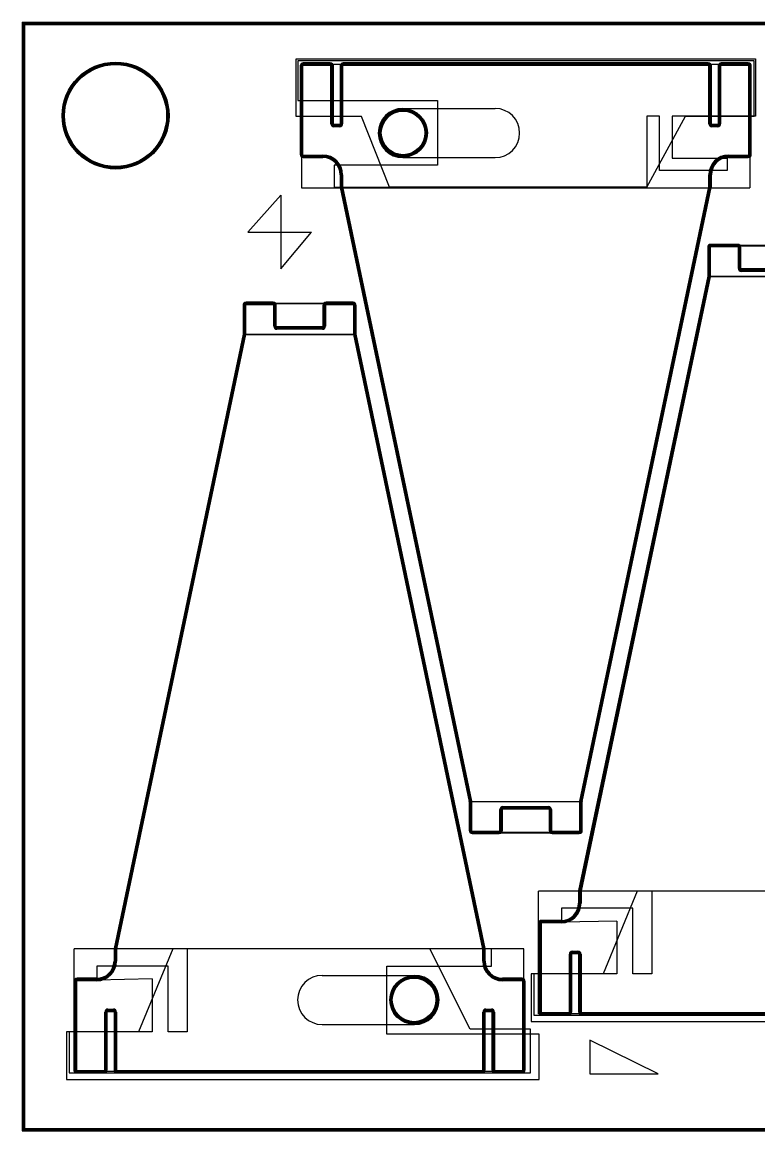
# Model space of a CAD drawing. Header units: millimetres. Extents: x 10 to 38, y 9.1 to 27.1.
# Drawn here: x 10 to 21.99, y 9.06 to 27.1 of the extents above; entities that cross this region are included whole.
import ezdxf

# ---------------------------------------------------------------- set-up
doc = ezdxf.new("R2010")
doc.units = ezdxf.units.MM
for name, color, linetype in [('CARBON', 5, 'Continuous'), ('COPPER_A', 6, 'Continuous'), ('COPPER_B', 211, 'Continuous'), ('HOLES', 30, 'Continuous'), ('MARKERS', 1, 'Continuous'), ('OUTLINE', 17, 'Continuous'), ('PZT', 3, 'Continuous'), ('PZT_A', 100, 'Continuous'), ('PZT_RASTER', 116, 'Continuous')]:
    doc.layers.add(name, color=color, linetype=linetype)

msp = doc.modelspace()

# ---------------------------------------------------------------- linework, layer by layer
at = {"layer": 'CARBON'}
for p, q in [((16.194, 25.694), (17.694, 25.694)), ((16.194, 24.894), (17.694, 24.894)), ((14.882, 11.587), (16.382, 11.587)), ((14.882, 10.787), (16.382, 10.787))]:
    msp.add_line(p, q, dxfattribs=at)
for centre, start, end in [((16.194, 25.294), 90, 270), ((17.694, 25.294), 270, 90), ((14.882, 11.187), 90, 270), ((16.382, 11.187), 270, 90)]:
    msp.add_arc(centre, 0.4, start, end, dxfattribs=at)
at = {"layer": 'COPPER_A'}
for p, q in [((21.909, 26.47), (14.485, 26.47)), ((14.485, 26.47), (14.485, 25.822)), ((21.909, 25.571), (21.909, 26.47)), ((14.485, 25.822), (16.758, 25.822)), ((16.758, 25.822), (16.758, 24.771)), ((20.161, 24.412), (20.793, 25.571)), ((20.793, 25.571), (21.909, 25.571)), ((16.758, 24.771), (15.074, 24.771)), ((15.074, 24.771), (15.074, 24.412)), ((15.074, 24.412), (20.161, 24.412)), ((21.172, 23.468), (22.971, 23.468)), ((21.172, 23.468), (21.172, 22.963)), ((21.172, 22.963), (22.971, 22.963)), ((13.613, 22.527), (15.412, 22.527)), ((13.613, 22.527), (13.613, 22.021)), ((15.412, 22.527), (15.412, 22.021)), ((13.613, 22.021), (15.412, 22.021)), ((17.292, 14.418), (19.091, 14.418)), ((17.292, 14.418), (17.292, 13.916)), ((19.091, 14.418), (19.091, 13.916)), ((17.292, 13.916), (19.091, 13.916)), ((20.008, 12.959), (19.453, 11.611)), ((25.193, 12.959), (20.008, 12.959)), ((12.449, 12.017), (11.894, 10.669)), ((17.634, 12.017), (12.449, 12.017)), ((17.634, 11.738), (17.634, 12.017)), ((15.932, 10.629), (15.932, 11.738)), ((15.932, 11.738), (17.634, 11.738)), ((19.453, 11.611), (18.281, 11.611)), ((18.281, 11.611), (18.281, 10.837)), ((18.281, 10.837), (25.969, 10.837)), ((11.894, 10.669), (10.722, 10.669)), ((10.722, 10.669), (10.722, 9.895)), ((18.41, 10.629), (15.932, 10.629)), ((18.41, 9.895), (18.41, 10.629)), ((10.722, 9.895), (18.41, 9.895))]:
    msp.add_line(p, q, dxfattribs=at)
for centre, radius in [((16.194, 25.294), 0.379), ((16.382, 11.187), 0.396)]:
    msp.add_circle(centre, radius, dxfattribs=at)
at = {"layer": 'COPPER_B'}
for p, q in [((14.46, 25.565), (14.46, 26.503)), ((14.46, 26.503), (21.93, 26.503)), ((21.93, 26.503), (21.93, 25.571)), ((15.523, 25.565), (14.46, 25.565)), ((15.979, 24.412), (15.523, 25.565)), ((20.369, 25.571), (20.161, 25.571)), ((20.161, 25.571), (20.161, 24.412)), ((20.369, 24.683), (20.369, 25.571)), ((21.93, 25.571), (20.573, 25.571)), ((20.573, 25.571), (20.573, 24.884)), ((20.573, 24.884), (21.469, 24.884)), ((21.469, 24.884), (21.469, 24.683)), ((21.469, 24.683), (20.369, 24.683)), ((20.161, 24.412), (15.979, 24.412)), ((21.173, 23.464), (22.971, 23.464)), ((21.173, 23.464), (21.173, 22.963)), ((21.173, 22.963), (22.971, 22.963)), ((13.614, 22.522), (15.412, 22.522)), ((13.614, 22.522), (13.614, 22.021)), ((15.412, 22.522), (15.412, 22.021)), ((13.614, 22.021), (15.412, 22.021)), ((17.292, 14.418), (19.091, 14.418)), ((17.292, 14.418), (17.292, 13.916)), ((19.091, 14.418), (19.091, 13.916)), ((17.292, 13.916), (19.091, 13.916)), ((24.192, 12.959), (20.246, 12.959)), ((20.246, 12.959), (20.246, 11.611)), ((19.936, 12.68), (18.773, 12.68)), ((18.773, 12.68), (18.773, 12.452)), ((19.936, 11.611), (19.936, 12.68)), ((19.673, 12.472), (18.773, 12.452)), ((19.673, 12.472), (19.673, 11.611)), ((16.633, 12.017), (12.687, 12.017)), ((12.687, 12.017), (12.687, 10.669)), ((17.291, 10.71), (16.633, 12.017)), ((12.377, 11.738), (11.214, 11.738)), ((11.214, 11.738), (11.214, 11.51)), ((12.377, 10.669), (12.377, 11.738)), ((19.673, 11.611), (18.326, 11.611)), ((18.326, 11.611), (18.326, 10.942)), ((20.246, 11.611), (19.936, 11.611)), ((12.114, 11.53), (11.214, 11.51)), ((12.114, 11.53), (12.114, 10.669)), ((18.326, 10.942), (25.828, 10.942)), ((12.114, 10.669), (10.767, 10.669)), ((10.767, 10.669), (10.767, 10)), ((12.687, 10.669), (12.377, 10.669)), ((18.269, 10.71), (17.291, 10.71)), ((18.269, 10), (18.269, 10.71)), ((10.767, 10), (18.269, 10))]:
    msp.add_line(p, q, dxfattribs=at)
at = {"layer": 'HOLES'}
for radius in [0.87, 0.86, 0.85, 0.84, 0.83]:
    msp.add_circle((11.52, 25.578), radius, dxfattribs=at)
at = {"layer": 'MARKERS'}
for p, q in [((14.209, 24.282), (13.674, 23.683)), ((14.209, 24.282), (14.209, 23.084)), ((13.674, 23.683), (14.706, 23.683)), ((14.209, 23.084), (14.706, 23.683)), ((19.237, 10.531), (19.237, 9.984)), ((20.348, 9.984), (19.237, 10.531)), ((19.237, 9.984), (20.348, 9.984))]:
    msp.add_line(p, q, dxfattribs=at)
at = {"layer": 'OUTLINE'}
for p, q in [((10, 27.098), (10, 9.058)), ((10, 27.098), (38.04, 27.098)), ((10.01, 27.088), (10.01, 9.068)), ((10.01, 27.088), (38.03, 27.088)), ((10.02, 27.078), (38.02, 27.078)), ((10.02, 27.078), (10.02, 9.078)), ((10.03, 27.068), (10.03, 9.088)), ((10.03, 27.068), (38.01, 27.068)), ((10.04, 27.058), (10.04, 9.098)), ((10.04, 27.058), (38, 27.058)), ((10, 9.058), (38.04, 9.058)), ((10.01, 9.068), (38.03, 9.068)), ((10.02, 9.078), (38.02, 9.078)), ((10.03, 9.088), (38.01, 9.088)), ((10.04, 9.098), (38, 9.098))]:
    msp.add_line(p, q, dxfattribs=at)
at = {"layer": 'PZT'}
for p, q in [((14.523, 26.385), (14.523, 24.945)), ((14.533, 26.385), (14.533, 24.945)), ((14.553, 26.385), (14.553, 24.945)), ((14.563, 26.385), (14.563, 24.945)), ((15.013, 26.435), (14.573, 26.435)), ((15.013, 26.425), (14.573, 26.425)), ((15.013, 26.405), (14.573, 26.405)), ((15.013, 26.395), (14.573, 26.395)), ((15.023, 25.445), (15.023, 26.385)), ((15.033, 25.445), (15.033, 26.385)), ((15.053, 25.445), (15.053, 26.385)), ((15.063, 25.445), (15.063, 26.385)), ((15.173, 26.385), (15.173, 25.445)), ((15.183, 26.385), (15.183, 25.445)), ((15.203, 26.385), (15.203, 25.445)), ((15.213, 26.385), (15.213, 25.445)), ((21.163, 26.435), (15.223, 26.435)), ((21.163, 26.425), (15.223, 26.425)), ((21.163, 26.405), (15.223, 26.405)), ((21.163, 26.395), (15.223, 26.395)), ((21.173, 25.445), (21.173, 26.385)), ((21.183, 25.445), (21.183, 26.385)), ((21.203, 25.445), (21.203, 26.385)), ((21.213, 25.445), (21.213, 26.385)), ((21.323, 26.385), (21.323, 25.445)), ((21.333, 26.385), (21.333, 25.445)), ((21.353, 26.385), (21.353, 25.445)), ((21.363, 26.385), (21.363, 25.445)), ((21.813, 26.435), (21.373, 26.435)), ((21.813, 26.425), (21.373, 26.425)), ((21.813, 26.405), (21.373, 26.405)), ((21.813, 26.395), (21.373, 26.395)), ((21.823, 24.945), (21.823, 26.385)), ((21.833, 24.945), (21.833, 26.385)), ((21.853, 24.945), (21.853, 26.385)), ((21.863, 24.945), (21.863, 26.385)), ((15.163, 25.435), (15.073, 25.435)), ((15.163, 25.425), (15.073, 25.425)), ((15.163, 25.405), (15.073, 25.405)), ((15.163, 25.395), (15.073, 25.395)), ((21.313, 25.435), (21.223, 25.435)), ((21.313, 25.425), (21.223, 25.425)), ((21.313, 25.405), (21.223, 25.405)), ((21.313, 25.395), (21.223, 25.395)), ((14.573, 24.935), (14.893, 24.935)), ((14.573, 24.925), (14.893, 24.925)), ((14.573, 24.905), (14.893, 24.905)), ((21.493, 24.935), (21.813, 24.935)), ((21.493, 24.925), (21.813, 24.925)), ((21.493, 24.905), (21.813, 24.905)), ((14.573, 24.895), (14.893, 24.895)), ((21.493, 24.895), (21.813, 24.895)), ((15.173, 24.615), (15.173, 24.418)), ((15.183, 24.615), (15.183, 24.418)), ((15.203, 24.615), (15.203, 24.418)), ((15.213, 24.615), (15.213, 24.418)), ((21.173, 24.418), (21.173, 24.615)), ((21.183, 24.418), (21.183, 24.615)), ((21.203, 24.418), (21.203, 24.615)), ((21.213, 24.418), (21.213, 24.615)), ((15.174, 24.407), (17.272, 14.414)), ((15.183, 24.41), (17.282, 14.416)), ((15.203, 24.414), (17.302, 14.42)), ((15.213, 24.416), (17.311, 14.422)), ((19.074, 14.422), (21.172, 24.416)), ((19.083, 14.42), (21.182, 24.414)), ((19.103, 14.416), (21.202, 24.41)), ((19.113, 14.414), (21.211, 24.407)), ((21.643, 23.482), (21.203, 23.482)), ((21.643, 23.472), (21.203, 23.472)), ((21.153, 23.432), (21.153, 22.965)), ((21.163, 23.432), (21.163, 22.965)), ((21.183, 23.432), (21.183, 22.965)), ((21.193, 23.432), (21.193, 22.965)), ((21.643, 23.452), (21.203, 23.452)), ((21.643, 23.442), (21.203, 23.442)), ((21.653, 23.092), (21.653, 23.432)), ((21.663, 23.092), (21.663, 23.432)), ((21.683, 23.092), (21.683, 23.432)), ((21.693, 23.092), (21.693, 23.432)), ((21.153, 22.963), (19.054, 12.969)), ((21.163, 22.961), (19.064, 12.967)), ((21.183, 22.957), (19.084, 12.963)), ((21.192, 22.955), (19.094, 12.961)), ((22.443, 23.082), (21.703, 23.082)), ((22.443, 23.072), (21.703, 23.072)), ((22.443, 23.052), (21.703, 23.052)), ((22.443, 23.042), (21.703, 23.042)), ((13.594, 22.49), (13.594, 22.023)), ((13.604, 22.49), (13.604, 22.023)), ((13.624, 22.49), (13.624, 22.023)), ((13.634, 22.49), (13.634, 22.023)), ((14.084, 22.54), (13.644, 22.54)), ((14.084, 22.53), (13.644, 22.53)), ((14.084, 22.51), (13.644, 22.51)), ((14.084, 22.5), (13.644, 22.5)), ((14.094, 22.15), (14.094, 22.49)), ((14.104, 22.15), (14.104, 22.49)), ((14.124, 22.15), (14.124, 22.49)), ((14.134, 22.15), (14.134, 22.49)), ((14.894, 22.49), (14.894, 22.15)), ((14.904, 22.49), (14.904, 22.15)), ((14.924, 22.49), (14.924, 22.15)), ((14.934, 22.49), (14.934, 22.15)), ((15.384, 22.54), (14.944, 22.54)), ((15.384, 22.53), (14.944, 22.53)), ((15.384, 22.51), (14.944, 22.51)), ((15.384, 22.5), (14.944, 22.5)), ((15.394, 22.023), (15.394, 22.49)), ((15.404, 22.023), (15.404, 22.49)), ((15.424, 22.023), (15.424, 22.49)), ((15.434, 22.023), (15.434, 22.49)), ((13.594, 22.021), (11.495, 12.027)), ((13.604, 22.019), (11.505, 12.025)), ((13.624, 22.015), (11.525, 12.021)), ((13.633, 22.013), (11.535, 12.019)), ((14.884, 22.14), (14.144, 22.14)), ((14.884, 22.13), (14.144, 22.13)), ((14.884, 22.11), (14.144, 22.11)), ((14.884, 22.1), (14.144, 22.1)), ((17.494, 12.019), (15.395, 22.013)), ((17.504, 12.021), (15.405, 22.015)), ((17.524, 12.025), (15.425, 22.019)), ((17.533, 12.027), (15.435, 22.021)), ((17.273, 14.412), (17.273, 13.945)), ((17.283, 14.412), (17.283, 13.945)), ((17.303, 14.412), (17.303, 13.945)), ((17.313, 14.412), (17.313, 13.945)), ((17.773, 13.945), (17.773, 14.285)), ((17.783, 13.945), (17.783, 14.285)), ((17.803, 13.945), (17.803, 14.285)), ((17.813, 13.945), (17.813, 14.285)), ((17.823, 14.335), (18.563, 14.335)), ((17.823, 14.325), (18.563, 14.325)), ((17.823, 14.305), (18.563, 14.305)), ((17.823, 14.295), (18.563, 14.295)), ((18.573, 14.285), (18.573, 13.945)), ((18.583, 14.285), (18.583, 13.945)), ((18.603, 14.285), (18.603, 13.945)), ((18.613, 14.285), (18.613, 13.945)), ((19.073, 13.945), (19.073, 14.412)), ((19.083, 13.945), (19.083, 14.412)), ((19.103, 13.945), (19.103, 14.412)), ((19.113, 13.945), (19.113, 14.412)), ((17.323, 13.935), (17.763, 13.935)), ((17.323, 13.925), (17.763, 13.925)), ((17.323, 13.905), (17.763, 13.905)), ((17.323, 13.895), (17.763, 13.895)), ((18.623, 13.935), (19.063, 13.935)), ((18.623, 13.925), (19.063, 13.925)), ((18.623, 13.905), (19.063, 13.905)), ((18.623, 13.895), (19.063, 13.895)), ((19.053, 12.959), (19.053, 12.762)), ((19.063, 12.959), (19.063, 12.762)), ((19.083, 12.959), (19.083, 12.762)), ((19.093, 12.959), (19.093, 12.762)), ((18.773, 12.482), (18.453, 12.482)), ((18.773, 12.472), (18.453, 12.472)), ((18.773, 12.452), (18.453, 12.452)), ((18.403, 12.432), (18.403, 10.992)), ((18.413, 12.432), (18.413, 10.992)), ((18.433, 12.432), (18.433, 10.992)), ((18.443, 12.432), (18.443, 10.992)), ((18.773, 12.442), (18.453, 12.442)), ((11.494, 12.017), (11.494, 11.82)), ((11.504, 12.017), (11.504, 11.82)), ((11.524, 12.017), (11.524, 11.82)), ((11.534, 12.017), (11.534, 11.82)), ((17.494, 11.82), (17.494, 12.017)), ((17.504, 11.82), (17.504, 12.017)), ((17.524, 11.82), (17.524, 12.017)), ((17.534, 11.82), (17.534, 12.017)), ((18.903, 10.992), (18.903, 11.932)), ((18.913, 10.992), (18.913, 11.932)), ((18.933, 10.992), (18.933, 11.932)), ((18.943, 10.992), (18.943, 11.932)), ((18.953, 11.982), (19.043, 11.982)), ((18.953, 11.972), (19.043, 11.972)), ((18.953, 11.952), (19.043, 11.952)), ((18.953, 11.942), (19.043, 11.942)), ((19.053, 11.932), (19.053, 10.992)), ((19.063, 11.932), (19.063, 10.992)), ((19.083, 11.932), (19.083, 10.992)), ((19.093, 11.932), (19.093, 10.992)), ((10.844, 11.49), (10.844, 10.05)), ((10.854, 11.49), (10.854, 10.05)), ((10.874, 11.49), (10.874, 10.05)), ((10.884, 11.49), (10.884, 10.05)), ((11.214, 11.54), (10.894, 11.54)), ((11.214, 11.53), (10.894, 11.53)), ((11.214, 11.51), (10.894, 11.51)), ((11.214, 11.5), (10.894, 11.5)), ((18.134, 11.54), (17.814, 11.54)), ((18.134, 11.53), (17.814, 11.53)), ((18.134, 11.51), (17.814, 11.51)), ((18.134, 11.5), (17.814, 11.5)), ((18.144, 10.05), (18.144, 11.49)), ((18.154, 10.05), (18.154, 11.49)), ((18.174, 10.05), (18.174, 11.49)), ((18.184, 10.05), (18.184, 11.49)), ((11.394, 11.04), (11.484, 11.04)), ((11.394, 11.03), (11.484, 11.03)), ((11.394, 11.01), (11.484, 11.01)), ((17.544, 11.04), (17.634, 11.04)), ((17.544, 11.03), (17.634, 11.03)), ((17.544, 11.01), (17.634, 11.01)), ((11.344, 10.05), (11.344, 10.99)), ((11.354, 10.05), (11.354, 10.99)), ((11.374, 10.05), (11.374, 10.99)), ((11.384, 10.05), (11.384, 10.99)), ((11.394, 11), (11.484, 11)), ((11.494, 10.99), (11.494, 10.05)), ((11.504, 10.99), (11.504, 10.05)), ((11.524, 10.99), (11.524, 10.05)), ((11.534, 10.99), (11.534, 10.05)), ((17.494, 10.05), (17.494, 10.99)), ((17.504, 10.05), (17.504, 10.99)), ((17.524, 10.05), (17.524, 10.99)), ((17.534, 10.05), (17.534, 10.99)), ((17.544, 11), (17.634, 11)), ((17.644, 10.99), (17.644, 10.05)), ((17.654, 10.99), (17.654, 10.05)), ((17.674, 10.99), (17.674, 10.05)), ((17.684, 10.99), (17.684, 10.05)), ((18.453, 10.982), (18.893, 10.982)), ((18.453, 10.972), (18.893, 10.972)), ((18.453, 10.952), (18.893, 10.952)), ((18.453, 10.942), (18.893, 10.942)), ((19.103, 10.982), (25.043, 10.982)), ((19.103, 10.972), (25.043, 10.972)), ((19.103, 10.952), (25.043, 10.952)), ((19.103, 10.942), (25.043, 10.942)), ((10.894, 10.04), (11.334, 10.04)), ((10.894, 10.03), (11.334, 10.03)), ((10.894, 10.01), (11.334, 10.01)), ((10.894, 10), (11.334, 10)), ((11.544, 10.04), (17.484, 10.04)), ((11.544, 10.03), (17.484, 10.03)), ((11.544, 10.01), (17.484, 10.01)), ((11.544, 10), (17.484, 10)), ((17.694, 10.04), (18.134, 10.04)), ((17.694, 10.03), (18.134, 10.03)), ((17.694, 10.01), (18.134, 10.01)), ((17.694, 10), (18.134, 10))]:
    msp.add_line(p, q, dxfattribs=at)
at = {"layer": 'PZT', "linetype": 'Continuous', "lineweight": 25}
for p, q in [((14.543, 24.945), (14.543, 26.385)), ((14.573, 26.415), (15.013, 26.415)), ((15.043, 26.385), (15.043, 25.445)), ((15.193, 25.445), (15.193, 26.385)), ((15.223, 26.415), (21.163, 26.415)), ((21.193, 26.385), (21.193, 25.445)), ((21.343, 25.445), (21.343, 26.385)), ((21.373, 26.415), (21.813, 26.415)), ((21.843, 26.385), (21.843, 24.945)), ((15.073, 25.415), (15.163, 25.415)), ((21.223, 25.415), (21.313, 25.415)), ((14.893, 24.915), (14.573, 24.915)), ((21.813, 24.915), (21.493, 24.915)), ((15.193, 24.418), (15.193, 24.615)), ((21.193, 24.615), (21.193, 24.418)), ((17.292, 14.418), (15.193, 24.412)), ((21.192, 24.412), (19.093, 14.418)), ((21.643, 23.462), (21.203, 23.462)), ((21.173, 23.432), (21.173, 22.965)), ((21.673, 23.092), (21.673, 23.432)), ((21.173, 22.959), (19.074, 12.965)), ((22.443, 23.062), (21.703, 23.062)), ((13.614, 22.49), (13.614, 22.023)), ((14.084, 22.52), (13.644, 22.52)), ((14.114, 22.15), (14.114, 22.49)), ((14.914, 22.49), (14.914, 22.15)), ((15.384, 22.52), (14.944, 22.52)), ((15.414, 22.023), (15.414, 22.49)), ((13.614, 22.017), (11.515, 12.023)), ((14.884, 22.12), (14.144, 22.12)), ((17.514, 12.023), (15.415, 22.017)), ((17.293, 13.945), (17.293, 14.412)), ((17.793, 14.285), (17.793, 13.945)), ((18.563, 14.315), (17.823, 14.315)), ((18.593, 13.945), (18.593, 14.285)), ((19.093, 14.412), (19.093, 13.945)), ((17.763, 13.915), (17.323, 13.915)), ((19.063, 13.915), (18.623, 13.915)), ((19.073, 12.959), (19.073, 12.762)), ((18.773, 12.462), (18.453, 12.462)), ((18.423, 12.432), (18.423, 10.992)), ((11.514, 12.017), (11.514, 11.82)), ((17.514, 11.82), (17.514, 12.017)), ((18.923, 10.992), (18.923, 11.932)), ((18.953, 11.962), (19.043, 11.962)), ((19.073, 11.932), (19.073, 10.992)), ((10.864, 11.49), (10.864, 10.05)), ((11.214, 11.52), (10.894, 11.52)), ((18.134, 11.52), (17.814, 11.52)), ((18.164, 10.05), (18.164, 11.49)), ((11.394, 11.02), (11.484, 11.02)), ((17.544, 11.02), (17.634, 11.02)), ((11.364, 10.05), (11.364, 10.99)), ((11.514, 10.99), (11.514, 10.05)), ((17.514, 10.05), (17.514, 10.99)), ((17.664, 10.99), (17.664, 10.05)), ((18.453, 10.962), (18.893, 10.962)), ((19.103, 10.962), (25.043, 10.962)), ((10.894, 10.02), (11.334, 10.02)), ((11.544, 10.02), (17.484, 10.02)), ((17.694, 10.02), (18.134, 10.02))]:
    msp.add_line(p, q, dxfattribs=at)
at = {"layer": 'PZT'}
for centre, radius, start, end in [((14.573, 26.385), 0.05, 90, 180), ((14.573, 26.385), 0.04, 90, 180), ((14.573, 26.385), 0.02, 90, 180), ((14.573, 26.385), 0.01, 90, 180), ((15.013, 26.385), 0.05, 0, 90), ((15.013, 26.385), 0.04, 0, 90), ((15.013, 26.385), 0.02, 0, 90), ((15.013, 26.385), 0.01, 0, 90), ((15.223, 26.385), 0.05, 90, 180), ((15.223, 26.385), 0.04, 90, 180), ((15.223, 26.385), 0.02, 90, 180), ((15.223, 26.385), 0.01, 90, 180), ((21.163, 26.385), 0.05, 0, 90), ((21.163, 26.385), 0.04, 0, 90), ((21.163, 26.385), 0.02, 0, 90), ((21.163, 26.385), 0.01, 0, 90), ((21.373, 26.385), 0.05, 90, 180), ((21.373, 26.385), 0.04, 90, 180), ((21.373, 26.385), 0.02, 90, 180), ((21.373, 26.385), 0.01, 90, 180), ((21.813, 26.385), 0.05, 0, 90), ((21.813, 26.385), 0.04, 0, 90), ((21.813, 26.385), 0.02, 0, 90), ((21.813, 26.385), 0.01, 0, 90), ((15.073, 25.445), 0.05, 180, 270), ((15.073, 25.445), 0.04, 180, 270), ((15.073, 25.445), 0.02, 180, 270), ((15.073, 25.445), 0.01, 180, 270), ((15.163, 25.445), 0.02, 270, 0), ((15.163, 25.445), 0.04, 270, 0), ((15.163, 25.445), 0.01, 270, 0), ((15.163, 25.445), 0.05, 270, 0), ((21.223, 25.445), 0.05, 180, 270), ((21.223, 25.445), 0.04, 180, 270), ((21.223, 25.445), 0.02, 180, 270), ((21.223, 25.445), 0.01, 180, 270), ((21.313, 25.445), 0.02, 270, 0), ((21.313, 25.445), 0.04, 270, 0), ((21.313, 25.445), 0.01, 270, 0), ((21.313, 25.445), 0.05, 270, 0), ((14.573, 24.945), 0.05, 180, 270), ((14.573, 24.945), 0.04, 180, 270), ((14.573, 24.945), 0.02, 180, 270), ((14.573, 24.945), 0.01, 180, 270), ((14.893, 24.615), 0.32, 0, 90), ((14.893, 24.615), 0.31, 0, 90), ((14.893, 24.615), 0.29, 0, 90), ((21.493, 24.615), 0.32, 90, 180), ((21.493, 24.615), 0.31, 90, 180), ((21.493, 24.615), 0.29, 90, 180), ((21.813, 24.945), 0.04, 270, 0), ((21.813, 24.945), 0.02, 270, 0), ((21.813, 24.945), 0.05, 270, 0), ((21.813, 24.945), 0.01, 270, 0), ((14.893, 24.615), 0.28, 0, 90), ((21.493, 24.615), 0.28, 90, 180), ((15.223, 24.418), 0.05, 180, 191.8598), ((15.223, 24.418), 0.04, 180, 191.8598), ((15.223, 24.418), 0.02, 180, 191.8598), ((15.223, 24.418), 0.01, 180, 191.8598), ((21.163, 24.418), 0.01, 348.1402, 0), ((21.163, 24.418), 0.02, 348.1402, 0), ((21.163, 24.418), 0.04, 348.1402, 0), ((21.163, 24.418), 0.05, 348.1402, 0), ((21.203, 23.432), 0.05, 90, 180), ((21.203, 23.432), 0.04, 90, 180), ((21.643, 23.432), 0.05, 0, 90), ((21.643, 23.432), 0.04, 0, 90), ((21.203, 23.432), 0.02, 90, 180), ((21.203, 23.432), 0.01, 90, 180), ((21.643, 23.432), 0.02, 0, 90), ((21.643, 23.432), 0.01, 0, 90), ((21.703, 23.092), 0.05, 180, 270), ((21.703, 23.092), 0.04, 180, 270), ((21.703, 23.092), 0.02, 180, 270), ((21.703, 23.092), 0.01, 180, 270), ((21.143, 22.965), 0.01, 348.1402, 0), ((21.143, 22.965), 0.02, 348.1402, 0), ((21.143, 22.965), 0.04, 348.1402, 0), ((21.143, 22.965), 0.05, 348.1402, 0), ((13.644, 22.49), 0.05, 90, 180), ((13.644, 22.49), 0.04, 90, 180), ((13.644, 22.49), 0.02, 90, 180), ((13.644, 22.49), 0.01, 90, 180), ((14.084, 22.49), 0.05, 0, 90), ((14.084, 22.49), 0.04, 0, 90), ((14.084, 22.49), 0.02, 0, 90), ((14.084, 22.49), 0.01, 0, 90), ((14.944, 22.49), 0.05, 90, 180), ((14.944, 22.49), 0.04, 90, 180), ((14.944, 22.49), 0.02, 90, 180), ((14.944, 22.49), 0.01, 90, 180), ((15.384, 22.49), 0.05, 0, 90), ((15.384, 22.49), 0.04, 0, 90), ((15.384, 22.49), 0.02, 0, 90), ((15.384, 22.49), 0.01, 0, 90), ((13.584, 22.023), 0.01, 348.1402, 0), ((13.584, 22.023), 0.02, 348.1402, 0), ((13.584, 22.023), 0.04, 348.1402, 0), ((13.584, 22.023), 0.05, 348.1402, 0), ((14.144, 22.15), 0.05, 180, 270), ((14.144, 22.15), 0.04, 180, 270), ((14.144, 22.15), 0.02, 180, 270), ((14.144, 22.15), 0.01, 180, 270), ((14.884, 22.15), 0.02, 270, 0), ((14.884, 22.15), 0.04, 270, 0), ((14.884, 22.15), 0.01, 270, 0), ((14.884, 22.15), 0.05, 270, 0), ((15.444, 22.023), 0.05, 180, 191.8598), ((15.444, 22.023), 0.04, 180, 191.8598), ((15.444, 22.023), 0.02, 180, 191.8598), ((15.444, 22.023), 0.01, 180, 191.8598), ((17.263, 14.412), 0.01, 0, 11.8598), ((17.263, 14.412), 0.02, 0, 11.8598), ((17.263, 14.412), 0.04, 0, 11.8598), ((17.263, 14.412), 0.05, 0, 11.8598), ((17.823, 14.285), 0.05, 90, 180), ((17.823, 14.285), 0.04, 90, 180), ((17.823, 14.285), 0.02, 90, 180), ((17.823, 14.285), 0.01, 90, 180), ((18.563, 14.285), 0.05, 0, 90), ((18.563, 14.285), 0.04, 0, 90), ((18.563, 14.285), 0.02, 0, 90), ((18.563, 14.285), 0.01, 0, 90), ((19.123, 14.412), 0.05, 168.1402, 180), ((19.123, 14.412), 0.04, 168.1402, 180), ((19.123, 14.412), 0.02, 168.1402, 180), ((19.123, 14.412), 0.01, 168.1402, 180), ((17.323, 13.945), 0.05, 180, 270), ((17.323, 13.945), 0.04, 180, 270), ((17.323, 13.945), 0.02, 180, 270), ((17.323, 13.945), 0.01, 180, 270), ((17.763, 13.945), 0.04, 270, 0), ((17.763, 13.945), 0.02, 270, 0), ((17.763, 13.945), 0.05, 270, 0), ((17.763, 13.945), 0.01, 270, 0), ((18.623, 13.945), 0.05, 180, 270), ((18.623, 13.945), 0.04, 180, 270), ((18.623, 13.945), 0.02, 180, 270), ((18.623, 13.945), 0.01, 180, 270), ((19.063, 13.945), 0.04, 270, 0), ((19.063, 13.945), 0.02, 270, 0), ((19.063, 13.945), 0.05, 270, 0), ((19.063, 13.945), 0.01, 270, 0), ((19.103, 12.959), 0.05, 168.1402, 180), ((19.103, 12.959), 0.04, 168.1402, 180), ((19.103, 12.959), 0.02, 168.1402, 180), ((19.103, 12.959), 0.01, 168.1402, 180), ((18.773, 12.762), 0.29, 270, 0), ((18.773, 12.762), 0.31, 270, 0), ((18.773, 12.762), 0.28, 270, 0), ((18.773, 12.762), 0.32, 270, 0), ((18.453, 12.432), 0.05, 90, 180), ((18.453, 12.432), 0.04, 90, 180), ((18.453, 12.432), 0.02, 90, 180), ((18.453, 12.432), 0.01, 90, 180), ((11.544, 12.017), 0.05, 168.1402, 180), ((11.544, 12.017), 0.04, 168.1402, 180), ((11.544, 12.017), 0.02, 168.1402, 180), ((11.544, 12.017), 0.01, 168.1402, 180), ((17.484, 12.017), 0.01, 0, 11.8598), ((17.484, 12.017), 0.02, 0, 11.8598), ((17.484, 12.017), 0.04, 0, 11.8598), ((17.484, 12.017), 0.05, 0, 11.8598), ((18.953, 11.932), 0.05, 90, 180), ((18.953, 11.932), 0.04, 90, 180), ((18.953, 11.932), 0.02, 90, 180), ((18.953, 11.932), 0.01, 90, 180), ((19.043, 11.932), 0.05, 0, 90), ((19.043, 11.932), 0.04, 0, 90), ((19.043, 11.932), 0.02, 0, 90), ((19.043, 11.932), 0.01, 0, 90), ((11.214, 11.82), 0.29, 270, 0), ((11.214, 11.82), 0.31, 270, 0), ((11.214, 11.82), 0.28, 270, 0), ((11.214, 11.82), 0.32, 270, 0), ((17.814, 11.82), 0.32, 180, 270), ((17.814, 11.82), 0.31, 180, 270), ((17.814, 11.82), 0.29, 180, 270), ((17.814, 11.82), 0.28, 180, 270), ((10.894, 11.49), 0.05, 90, 180), ((10.894, 11.49), 0.04, 90, 180), ((10.894, 11.49), 0.02, 90, 180), ((10.894, 11.49), 0.01, 90, 180), ((18.134, 11.49), 0.05, 0, 90), ((18.134, 11.49), 0.04, 0, 90), ((18.134, 11.49), 0.02, 0, 90), ((18.134, 11.49), 0.01, 0, 90), ((11.394, 10.99), 0.05, 90, 180), ((11.394, 10.99), 0.04, 90, 180), ((11.394, 10.99), 0.02, 90, 180), ((11.484, 10.99), 0.05, 0, 90), ((11.484, 10.99), 0.04, 0, 90), ((11.484, 10.99), 0.02, 0, 90), ((17.544, 10.99), 0.05, 90, 180), ((17.544, 10.99), 0.04, 90, 180), ((17.544, 10.99), 0.02, 90, 180), ((17.634, 10.99), 0.05, 0, 90), ((17.634, 10.99), 0.04, 0, 90), ((17.634, 10.99), 0.02, 0, 90), ((11.394, 10.99), 0.01, 90, 180), ((11.484, 10.99), 0.01, 0, 90), ((17.544, 10.99), 0.01, 90, 180), ((17.634, 10.99), 0.01, 0, 90), ((18.453, 10.992), 0.05, 180, 270), ((18.453, 10.992), 0.04, 180, 270), ((18.453, 10.992), 0.02, 180, 270), ((18.453, 10.992), 0.01, 180, 270), ((18.893, 10.992), 0.04, 270, 0), ((18.893, 10.992), 0.02, 270, 0), ((18.893, 10.992), 0.05, 270, 0), ((18.893, 10.992), 0.01, 270, 0), ((19.103, 10.992), 0.05, 180, 270), ((19.103, 10.992), 0.04, 180, 270), ((19.103, 10.992), 0.02, 180, 270), ((19.103, 10.992), 0.01, 180, 270), ((10.894, 10.05), 0.05, 180, 270), ((10.894, 10.05), 0.04, 180, 270), ((10.894, 10.05), 0.02, 180, 270), ((10.894, 10.05), 0.01, 180, 270), ((11.334, 10.05), 0.04, 270, 0), ((11.334, 10.05), 0.02, 270, 0), ((11.334, 10.05), 0.05, 270, 0), ((11.334, 10.05), 0.01, 270, 0), ((11.544, 10.05), 0.05, 180, 270), ((11.544, 10.05), 0.04, 180, 270), ((11.544, 10.05), 0.02, 180, 270), ((11.544, 10.05), 0.01, 180, 270), ((17.484, 10.05), 0.04, 270, 0), ((17.484, 10.05), 0.02, 270, 0), ((17.484, 10.05), 0.05, 270, 0), ((17.484, 10.05), 0.01, 270, 0), ((17.694, 10.05), 0.05, 180, 270), ((17.694, 10.05), 0.04, 180, 270), ((17.694, 10.05), 0.02, 180, 270), ((17.694, 10.05), 0.01, 180, 270), ((18.134, 10.05), 0.04, 270, 0), ((18.134, 10.05), 0.02, 270, 0), ((18.134, 10.05), 0.05, 270, 0), ((18.134, 10.05), 0.01, 270, 0)]:
    msp.add_arc(centre, radius, start, end, dxfattribs=at)
at = {"layer": 'PZT', "linetype": 'Continuous', "lineweight": 25}
for centre, radius, start, end in [((14.573, 26.385), 0.03, 90, 180), ((15.013, 26.385), 0.03, 0, 90), ((15.223, 26.385), 0.03, 90, 180), ((21.163, 26.385), 0.03, 0, 90), ((21.373, 26.385), 0.03, 90, 180), ((21.813, 26.385), 0.03, 0, 90), ((15.073, 25.445), 0.03, 180, 270), ((15.163, 25.445), 0.03, 270, 0), ((21.223, 25.445), 0.03, 180, 270), ((21.313, 25.445), 0.03, 270, 0), ((14.573, 24.945), 0.03, 180, 270), ((14.893, 24.615), 0.3, 0, 90), ((21.493, 24.615), 0.3, 90, 180), ((21.813, 24.945), 0.03, 270, 0), ((15.223, 24.418), 0.03, 180, 191.8598), ((21.163, 24.418), 0.03, 348.1402, 0), ((21.203, 23.432), 0.03, 90, 180), ((21.643, 23.432), 0.03, 0, 90), ((21.703, 23.092), 0.03, 180, 270), ((21.143, 22.965), 0.03, 348.1402, 0), ((13.644, 22.49), 0.03, 90, 180), ((14.084, 22.49), 0.03, 0, 90), ((14.944, 22.49), 0.03, 90, 180), ((15.384, 22.49), 0.03, 0, 90), ((13.584, 22.023), 0.03, 348.1402, 0), ((14.144, 22.15), 0.03, 180, 270), ((14.884, 22.15), 0.03, 270, 0), ((15.444, 22.023), 0.03, 180, 191.8598), ((17.263, 14.412), 0.03, 0, 11.8598), ((17.823, 14.285), 0.03, 90, 180), ((18.563, 14.285), 0.03, 0, 90), ((19.123, 14.412), 0.03, 168.1402, 180), ((17.323, 13.945), 0.03, 180, 270), ((17.763, 13.945), 0.03, 270, 0), ((18.623, 13.945), 0.03, 180, 270), ((19.063, 13.945), 0.03, 270, 0), ((19.103, 12.959), 0.03, 168.1402, 180), ((18.773, 12.762), 0.3, 270, 0), ((18.453, 12.432), 0.03, 90, 180), ((11.544, 12.017), 0.03, 168.1402, 180), ((17.484, 12.017), 0.03, 0, 11.8598), ((18.953, 11.932), 0.03, 90, 180), ((19.043, 11.932), 0.03, 0, 90), ((11.214, 11.82), 0.3, 270, 0), ((17.814, 11.82), 0.3, 180, 270), ((10.894, 11.49), 0.03, 90, 180), ((18.134, 11.49), 0.03, 0, 90), ((11.394, 10.99), 0.03, 90, 180), ((11.484, 10.99), 0.03, 0, 90), ((17.544, 10.99), 0.03, 90, 180), ((17.634, 10.99), 0.03, 0, 90), ((18.453, 10.992), 0.03, 180, 270), ((18.893, 10.992), 0.03, 270, 0), ((19.103, 10.992), 0.03, 180, 270), ((10.894, 10.05), 0.03, 180, 270), ((11.334, 10.05), 0.03, 270, 0), ((11.544, 10.05), 0.03, 180, 270), ((17.484, 10.05), 0.03, 270, 0), ((17.694, 10.05), 0.03, 180, 270), ((18.134, 10.05), 0.03, 270, 0)]:
    msp.add_arc(centre, radius, start, end, dxfattribs=at)
at = {"layer": 'PZT_A'}
for centre, radius in [((16.198, 25.296), 0.395), ((16.198, 25.296), 0.385), ((16.198, 25.296), 0.375), ((16.198, 25.296), 0.365), ((16.198, 25.296), 0.355), ((16.377, 11.189), 0.395), ((16.377, 11.189), 0.385), ((16.377, 11.189), 0.375), ((16.377, 11.189), 0.365), ((16.377, 11.189), 0.355)]:
    msp.add_circle(centre, radius, dxfattribs=at)
at = {"layer": 'PZT_RASTER'}
for p, q in [((14.544, 26.413), (21.841, 26.413)), ((14.544, 26.413), (14.544, 24.404)), ((21.841, 26.413), (21.841, 24.404)), ((14.544, 24.404), (21.841, 24.404)), ((21.173, 22.959), (21.173, 23.46)), ((21.173, 23.46), (22.972, 23.46)), ((21.173, 22.959), (22.972, 22.959)), ((13.614, 22.017), (13.614, 22.518)), ((13.614, 22.518), (15.413, 22.518)), ((15.413, 22.017), (15.413, 22.518)), ((13.614, 22.017), (15.413, 22.017)), ((17.292, 14.418), (19.098, 14.418)), ((17.292, 14.418), (17.292, 13.909)), ((19.098, 14.418), (19.098, 13.909)), ((17.292, 13.909), (19.098, 13.909)), ((25.722, 12.959), (18.403, 12.959)), ((18.403, 10.963), (18.403, 12.959)), ((18.163, 12.017), (10.844, 12.017)), ((10.844, 10.022), (10.844, 12.017)), ((18.163, 10.022), (18.163, 12.017)), ((25.722, 10.963), (18.403, 10.963)), ((18.163, 10.022), (10.844, 10.022))]:
    msp.add_line(p, q, dxfattribs=at)

doc.saveas('drawing.dxf')
